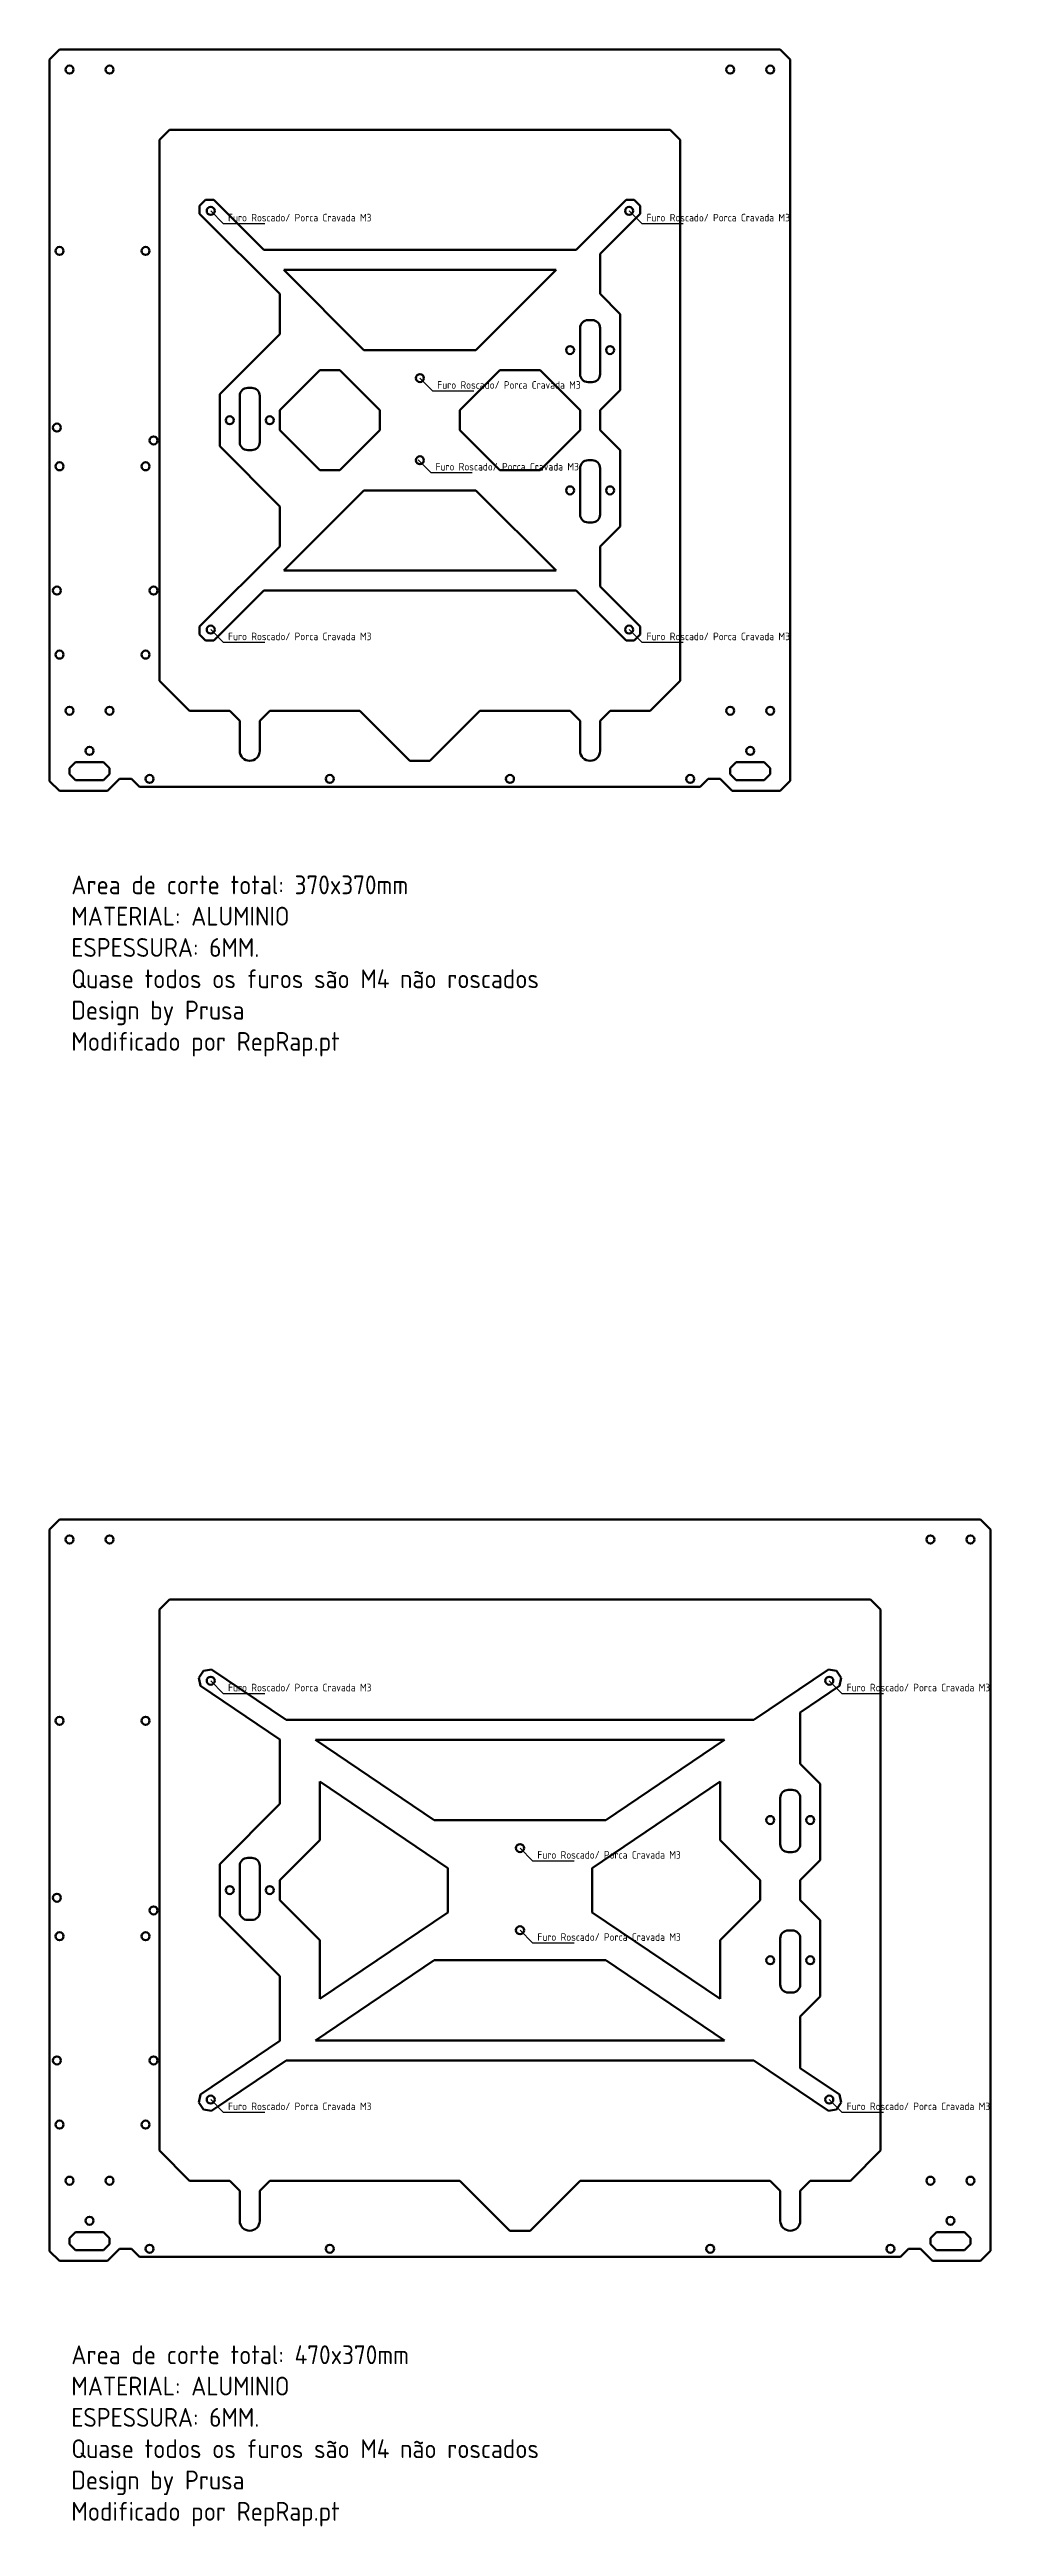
# Model space of a CAD drawing. Header units: millimetres. Extents: x -1312 to 1533, y -866 to 370.
# Drawn here: x -5 to 465, y -866 to 370 of the extents above; entities that cross this region are included whole.
import ezdxf

# ---------------------------------------------------------------- set-up
doc = ezdxf.new("R2010")
doc.units = ezdxf.units.MM
for name, color, linetype, lineweight in [('AM_0', 4, 'Continuous', 50), ('AM_1', 14, 'Continuous', 50), ('AM_4', 1, 'Continuous', 25)]:
    doc.layers.add(name, color=color, linetype=linetype, lineweight=lineweight)
doc.styles.get("Standard").update_dxf_attribs({"font": 'ISOCP.SHX'})

# ---------------------------------------------------------------- blocks, each defined once
blk = doc.blocks.new('legenda')
at = {"layer": 'AM_4'}
for p, q in [((75.5, -653.1), (81.8, -659.4)), ((81.8, -659.4), (102.5, -659.4))]:
    blk.add_line(p, q, dxfattribs=at)
at = {"layer": 'AM_1', "color": 0}
blk.add_text('Furo Roscado/ Porca Cravada M3', height=3.8, dxfattribs=at).set_placement((84.2, -658.4))

msp = doc.modelspace()

# ---------------------------------------------------------------- linework, layer by layer
at = {"layer": 'AM_0'}
for p, q in [((-5, 365), (0, 370)), ((-5, 4.8), (-5, 365)), ((0, 370), (360, 370)), ((360, 370), (365, 365)), ((365, 365), (365, 5)), ((50, 325), (55, 330)), ((50, 55), (50, 325)), ((55, 330), (305, 330)), ((305, 330), (310, 325)), ((310, 325), (310, 55)), ((73, 295), (70, 292)), ((70, 292), (70, 288)), ((70, 288), (110, 248)), ((77, 295), (73, 295)), ((102, 270), (77, 295)), ((283, 295), (258, 270)), ((270, 268), (290, 288)), ((287, 295), (283, 295)), ((290, 292), (287, 295)), ((290, 288), (290, 292)), ((258, 270), (102, 270)), ((112, 260), (248, 260)), ((152, 220), (112, 260)), ((248, 260), (208, 220)), ((270, 248), (270, 268)), ((110, 248), (110, 228)), ((280, 238), (270, 248)), ((264, 235), (266, 235)), ((280, 200), (280, 238)), ((110, 228), (80, 198)), ((260, 208), (260, 231)), ((270, 231), (270, 208)), ((208, 220), (152, 220)), ((80, 198), (80, 172)), ((94, 201.1), (96, 201.1)), ((110, 190), (130, 210)), ((130, 210), (140, 210)), ((140, 210), (160, 190)), ((200, 190), (220, 210)), ((220, 210), (240, 210)), ((240, 210), (260, 190)), ((266, 204), (264, 204)), ((270, 190), (280, 200)), ((90, 174.1), (90, 197.1)), ((100, 197.1), (100, 174.1)), ((110, 180), (110, 190)), ((160, 190), (160, 180)), ((200, 180), (200, 190)), ((260, 190), (260, 180)), ((270, 180), (270, 190)), ((130, 160), (110, 180)), ((160, 180), (140, 160)), ((220, 160), (200, 180)), ((260, 180), (240, 160)), ((280, 170), (270, 180)), ((80, 172), (110, 142)), ((96, 170.1), (94, 170.1)), ((260, 138), (260, 161)), ((264, 165), (266, 165)), ((270, 161), (270, 138)), ((280, 132), (280, 170)), ((112, 110), (152, 150)), ((140, 160), (130, 160)), ((152, 150), (208, 150)), ((208, 150), (248, 110)), ((240, 160), (220, 160)), ((110, 142), (110, 122)), ((266, 134), (264, 134)), ((270, 122), (280, 132)), ((110, 122), (70, 82)), ((270, 102), (270, 122)), ((77, 75), (102, 100)), ((102, 100), (258, 100)), ((248, 110), (112, 110)), ((258, 100), (283, 75)), ((290, 82), (270, 102)), ((70, 82), (70, 78)), ((70, 78), (73, 75)), ((73, 75), (77, 75)), ((283, 75), (287, 75)), ((287, 75), (290, 78)), ((290, 78), (290, 82)), ((55, 50), (50, 55)), ((50, 55), (65, 40)), ((310, 55), (295, 40)), ((65, 40), (85, 40)), ((90, 35), (85, 40)), ((105, 40), (100, 35)), ((150, 40), (105, 40)), ((175, 15), (150, 40)), ((210, 40), (185, 15)), ((255, 40), (210, 40)), ((260, 35), (255, 40)), ((275, 40), (270, 35)), ((295, 40), (275, 40)), ((90, 20), (90, 35)), ((100, 35), (100, 20)), ((260, 20), (260, 35)), ((270, 35), (270, 20)), ((8, 14.4), (5, 11.4)), ((22, 14.4), (8, 14.4)), ((25, 11.4), (22, 14.4)), ((185, 15), (175, 15)), ((335, 11.4), (338, 14.4)), ((338, 14.4), (352, 14.4)), ((352, 14.4), (355, 11.4)), ((0, 0), (-5, 4.8)), ((24, 0), (0, 0)), ((5, 11.4), (5, 8.4)), ((8, 5.4), (5, 8.4)), ((22, 5.4), (8, 5.4)), ((22, 5.4), (25, 8.4)), ((30, 6), (24, 0)), ((25, 8.4), (25, 11.4)), ((36, 6), (30, 6)), ((40, 2), (36, 6)), ((320, 2), (40, 2)), ((320, 2), (324, 6)), ((324, 6), (330, 6)), ((330, 6), (336, 0)), ((335, 8.4), (335, 11.4)), ((338, 5.4), (335, 8.4)), ((336, 0), (360, 0)), ((338, 5.4), (352, 5.4)), ((360, 0), (340, 0)), ((352, 5.4), (355, 8.4)), ((355, 11.4), (355, 8.4)), ((365, 5), (360, 0)), ((-5, -368.6), (0, -363.6)), ((-5, -728.8), (-5, -368.6)), ((0, -363.6), (460, -363.6)), ((460, -363.6), (465, -368.6)), ((465, -368.6), (465, -728.6)), ((50, -408.6), (55, -403.6)), ((55, -403.6), (405, -403.6)), ((405, -403.6), (410, -408.6)), ((50, -678.6), (50, -408.6)), ((410, -408.6), (410, -678.6)), ((72, -439.2), (69.6, -442.7)), ((69.6, -442.7), (70.4, -446.7)), ((75.9, -438.5), (72, -439.2)), ((113.2, -463.6), (75.9, -438.5)), ((384.1, -438.5), (346.8, -463.6)), ((388, -439.2), (384.1, -438.5)), ((390.4, -442.7), (388, -439.2)), ((389.6, -446.7), (390.4, -442.7)), ((70.4, -446.7), (110, -473.5)), ((370, -459.9), (389.6, -446.7)), ((346.8, -463.6), (113.2, -463.6)), ((370, -485.6), (370, -459.9)), ((110, -473.5), (110, -505.6)), ((127.9, -473.6), (332.1, -473.6)), ((187.1, -513.6), (127.9, -473.6)), ((272.9, -513.6), (332.1, -473.6)), ((194, -537.6), (130, -494.4)), ((130, -494.4), (130, -523.6)), ((266, -537.6), (330, -494.4)), ((330, -494.4), (330, -523.6)), ((380, -495.6), (370, -485.6)), ((110, -505.6), (80, -535.6)), ((360, -525.6), (360, -502.6)), ((364, -498.6), (366, -498.6)), ((370, -502.6), (370, -525.6)), ((380, -533.6), (380, -495.6)), ((272.9, -513.6), (187.1, -513.6)), ((110, -543.6), (130, -523.6)), ((350, -543.6), (330, -523.6)), ((366, -529.6), (364, -529.6)), ((80, -535.6), (80, -561.6)), ((90, -559.5), (90, -536.5)), ((94, -532.5), (96, -532.5)), ((100, -536.5), (100, -559.5)), ((110, -553.6), (110, -543.6)), ((194, -537.6), (194, -559.7)), ((266, -537.6), (266, -559.7)), ((350, -553.6), (350, -543.6)), ((370, -543.6), (380, -533.6)), ((370, -553.6), (370, -543.6)), ((110, -553.6), (130, -573.6)), ((350, -553.6), (330, -573.6)), ((380, -563.6), (370, -553.6)), ((80, -561.6), (110, -591.6)), ((96, -563.5), (94, -563.5)), ((130, -602.9), (194, -559.7)), ((330, -602.9), (266, -559.7)), ((380, -601.6), (380, -563.6)), ((130, -602.9), (130, -573.6)), ((330, -602.9), (330, -573.6)), ((360, -595.7), (360, -572.7)), ((364, -568.7), (366, -568.7)), ((370, -572.7), (370, -595.7)), ((110, -591.6), (110, -623.8)), ((127.9, -623.6), (187.1, -583.6)), ((187.1, -583.6), (272.9, -583.6)), ((332.1, -623.6), (272.9, -583.6)), ((366, -599.7), (364, -599.7)), ((370, -611.6), (380, -601.6)), ((370, -637.4), (370, -611.6)), ((110, -623.8), (70.4, -650.6)), ((332.1, -623.6), (127.9, -623.6)), ((75.9, -658.8), (113.2, -633.6)), ((113.2, -633.6), (346.8, -633.6)), ((346.8, -633.6), (384.1, -658.8)), ((389.6, -650.6), (370, -637.4)), ((70.4, -650.6), (69.6, -654.6)), ((69.6, -654.6), (72, -658.1)), ((388, -658.1), (390.4, -654.6)), ((390.4, -654.6), (389.6, -650.6)), ((72, -658.1), (75.9, -658.8)), ((384.1, -658.8), (388, -658.1)), ((55, -683.6), (50, -678.6)), ((50, -678.6), (65, -693.6)), ((410, -678.6), (395, -693.6)), ((65, -693.6), (85, -693.6)), ((90, -698.6), (85, -693.6)), ((90, -713.6), (90, -698.6)), ((105, -693.6), (100, -698.6)), ((100, -698.6), (100, -713.6)), ((200, -693.6), (105, -693.6)), ((225, -718.6), (200, -693.6)), ((260, -693.6), (235, -718.6)), ((355, -693.6), (260, -693.6)), ((360, -698.6), (355, -693.6)), ((360, -713.6), (360, -698.6)), ((375, -693.6), (370, -698.6)), ((370, -698.6), (370, -713.6)), ((395, -693.6), (375, -693.6)), ((0, -733.6), (-5, -728.8)), ((8, -719.3), (5, -722.3)), ((5, -722.3), (5, -725.3)), ((8, -728.3), (5, -725.3)), ((22, -719.3), (8, -719.3)), ((22, -728.3), (8, -728.3)), ((25, -722.3), (22, -719.3)), ((22, -728.3), (25, -725.3)), ((30, -727.6), (24, -733.6)), ((25, -725.3), (25, -722.3)), ((36, -727.6), (30, -727.6)), ((40, -731.6), (36, -727.6)), ((235, -718.6), (225, -718.6)), ((420, -731.6), (424, -727.6)), ((424, -727.6), (430, -727.6)), ((430, -727.6), (436, -733.6)), ((435, -722.3), (438, -719.3)), ((435, -725.3), (435, -722.3)), ((438, -728.3), (435, -725.3)), ((438, -719.3), (452, -719.3)), ((438, -728.3), (452, -728.3)), ((452, -719.3), (455, -722.3)), ((452, -728.3), (455, -725.3)), ((455, -722.3), (455, -725.3)), ((465, -728.6), (460, -733.6)), ((24, -733.6), (0, -733.6)), ((420, -731.6), (40, -731.6)), ((436, -733.6), (460, -733.6)), ((460, -733.6), (440, -733.6))]:
    msp.add_line(p, q, dxfattribs=at)
for centre in [(5, 360), (25, 360), (335, 360), (355, 360), (75.5, 289.5), (284.5, 289.5), (0, 269.5), (43, 269.5), (255, 220), (275, 220), (180, 206), (85, 185), (105, 185), (-1.3, 181.3), (47, 174.9), (0, 162), (43, 162), (180, 165), (255, 150), (275, 150), (-1.3, 100), (47, 100), (75.5, 80.5), (284.5, 80.5), (0, 68), (43, 68), (5, 40), (25, 40), (335, 40), (355, 40), (15, 20), (345, 20), (45, 6), (135, 6), (225, 6), (315, 6), (5, -373.6), (25, -373.6), (435, -373.6), (455, -373.6), (75.5, -444.1), (384.5, -444.1), (0, -464.1), (43, -464.1), (355, -513.6), (375, -513.6), (230, -527.6), (-1.3, -552.4), (85, -548.6), (105, -548.6), (47, -558.7), (230, -568.6), (0, -571.6), (43, -571.6), (355, -583.6), (375, -583.6), (-1.3, -633.6), (47, -633.6), (75.5, -653.1), (384.5, -653.1), (0, -665.6), (43, -665.6), (5, -693.6), (25, -693.6), (435, -693.6), (455, -693.6), (15, -713.6), (445, -713.6), (45, -727.6), (135, -727.6), (325, -727.6), (415, -727.6)]:
    msp.add_circle(centre, 2, dxfattribs=at)
for centre, radius, start, end in [((264, 231), 4, 90, 180), ((266, 231), 4, 0, 90), ((94, 197.1), 4, 90, 180), ((96, 197.1), 4, 0, 90), ((264, 208), 4, 180, 270), ((266, 208), 4, 270, 0), ((94, 174.1), 4, 180, 270), ((96, 174.1), 4, 270, 0), ((264, 161), 4, 90, 180), ((266, 161), 4, 0, 90), ((264, 138), 4, 180, 270), ((266, 138), 4, 270, 0), ((95, 20), 5, 180, 0), ((265, 20), 5, 180, 0), ((364, -502.6), 4, 90, 180), ((366, -502.6), 4, 0, 90), ((364, -525.6), 4, 180, 270), ((366, -525.6), 4, 270, 0), ((94, -536.5), 4, 90, 180), ((96, -536.5), 4, 0, 90), ((94, -559.5), 4, 180, 270), ((96, -559.5), 4, 270, 0), ((364, -572.7), 4, 90, 180), ((366, -572.7), 4, 0, 90), ((364, -595.7), 4, 180, 270), ((366, -595.7), 4, 270, 0), ((95, -713.6), 5, 180, 0), ((365, -713.6), 5, 180, 0)]:
    msp.add_arc(centre, radius, start, end, dxfattribs=at)

# ---------------------------------------------------------------- block references
at = {"layer": 'AM_1', "color": 0}
for p in [(0, 942.6), (209, 942.6), (104.5, 859.1), (103.6, 818.3), (0, 733.6), (209, 733.6), (0, 209), (309, 209), (154.5, 125.5), (154.5, 84.5), (0, 0), (309, 0)]:
    msp.add_blockref('legenda', p, dxfattribs=at)

# ---------------------------------------------------------------- texts
at = {"color": 4, "char_height": 9.375, "width": 282.14, "attachment_point": 1}
for s, insert in [('{Area de corte total: 370x370mm \\PMATERIAL: ALUMINIO\\PESPESSURA: 6MM.\\PQuase todos os furos são M4 não roscados\\PDesign by Prusa\\PModificado por RepRap.pt}', (5.9, -42.2)), ('{Area de corte total: 470x370mm \\PMATERIAL: ALUMINIO\\PESPESSURA: 6MM.\\PQuase todos os furos são M4 não roscados\\PDesign by Prusa\\PModificado por RepRap.pt}', (5.9, -775.8))]:
    msp.add_mtext(s, dxfattribs=dict(at, insert=insert))

doc.saveas('drawing.dxf')
